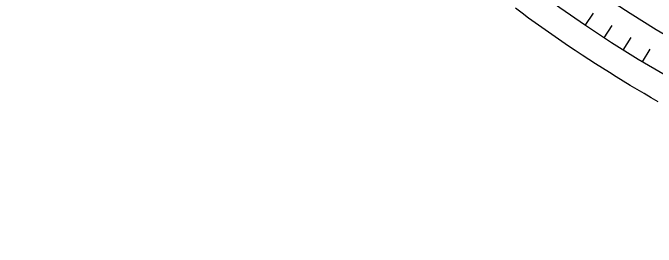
# Model space of a CAD drawing. Header units: millimetres. Extents: x -76 to 76, y -76 to 98.
# Drawn here: x -74.48 to -37.58, y -74.48 to -61.02 of the extents above; entities that cross this region are included whole.
import ezdxf

# ---------------------------------------------------------------- set-up
doc = ezdxf.new("R2010")
doc.units = ezdxf.units.MM
for name, color, linetype in [('CUT_OUTER', 1, 'Continuous'), ('ENGRAVE', 7, 'Continuous'), ('ENGRAVE_FINE', 8, 'Continuous')]:
    doc.layers.add(name, color=color, linetype=linetype)

msp = doc.modelspace()

# ---------------------------------------------------------------- linework, layer by layer
at = {"layer": 'CUT_OUTER'}
msp.add_lwpolyline([(-37.4603, -66.1266), (-37.8653, -65.8955), (-38.2689, -65.6619), (-38.6711, -65.4259), (-39.0718, -65.1874), (-39.4711, -64.9464), (-39.8688, -64.703), (-40.2651, -64.4571), (-40.6598, -64.2089), (-41.053, -63.9582), (-41.4447, -63.7051), (-41.8348, -63.4496), (-42.2233, -63.1917), (-42.6103, -62.9314), (-42.9956, -62.6688), (-43.3793, -62.4038), (-43.7614, -62.1364), (-44.1419, -61.8668), (-44.5206, -61.5947), (-44.8977, -61.3204), (-45.2731, -61.0438), (-45.6469, -60.7648)], dxfattribs=at)
at = {"layer": 'ENGRAVE'}
for radius in [74.48, 74.48, 72.485, 68.78, 68.78, 65.854]:
    msp.add_circle((0, 0), radius, dxfattribs=at)
at = {"layer": 'ENGRAVE_FINE'}
for points in [[(-41.6487, -61.7467), (-41.1706, -61.0379)], [(-40.5647, -62.4642), (-40.099, -61.7471)], [(-39.4684, -63.1626), (-39.0153, -62.4375)], [(-38.36, -63.8418), (-37.9197, -63.1089)]]:
    msp.add_lwpolyline(points, dxfattribs=at)

doc.saveas('drawing.dxf')
